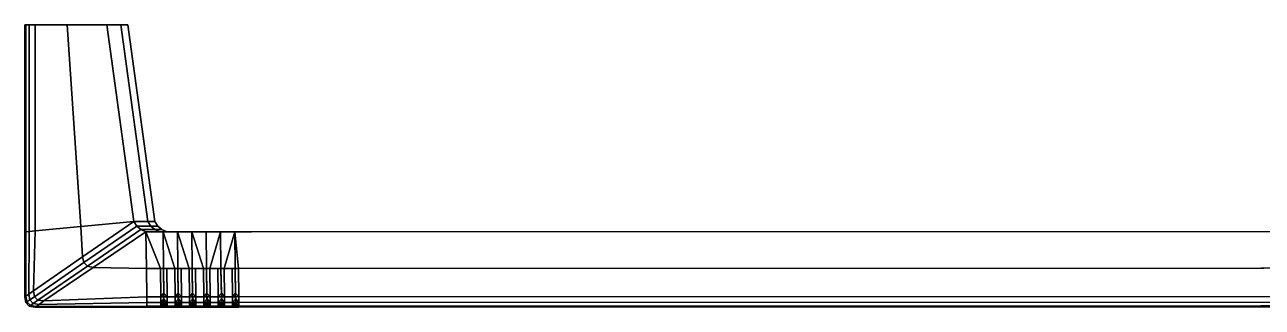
# Model space of a CAD drawing. Extents: x -119 to 119, y -27 to 0.
# Drawn here: x -119 to -0.2, y -27.2 to 0 of the extents above; entities that cross this region are included whole.
import ezdxf

# ---------------------------------------------------------------- set-up
doc = ezdxf.new("R2010")
doc.units = 0
doc.layers.add('METAL', color=148, linetype='CONTINUOUS')

msp = doc.modelspace()

# ---------------------------------------------------------------- meshes
at = {"layer": 'METAL'}
mesh = msp.add_polyface(dxfattribs=at)
corners = [(-119, -0.05, -2.92), (-114.25, -0.05, -2.87), (-114.94, -0.05, -4.43), (-119, -0.05, -3.51), (-118.89, -0.05, -4.07), (-118.56, -0.05, -4.39), (-118, -0.05, -4.49), (-107.17, -18.95, -2.82), (-108.52, -18.95, -4.36), (-111.12, -0.05, -4.36), (-109.77, -0.05, -2.82), (-119, -19.94, 2.91), (-119, -19.94, 3.54), (-119, -0.05, 3.54), (-119, -0.05, 2.91), (-119, -0.05, -0.81), (-113.9, -0.05, -0.8), (-119, -0.05, -0.01), (-113.9, -0.05, -0.01), (-119, -0.05, 0.8), (-119, -0.05, 2.91), (-114.25, -0.05, 2.87), (-113.9, -0.05, 0.78), (-119, -0.05, 3.54), (-118.89, -0.05, 4.09), (-118.56, -0.05, 4.42), (-118, -0.05, 4.52), (-114.94, -0.05, 4.46), (-106.5, -18.95, -0.78), (-109.1, -0.05, -0.78), (-109.1, -0.05, -0.01), (-106.5, -18.95, -0.01), (-107.17, -18.95, 2.82), (-106.5, -18.95, 0.77), (-109.1, -0.05, 0.77), (-109.77, -0.05, 2.82), (-108.52, -18.95, 4.38), (-111.12, -0.05, 4.38), (-119, -19.94, 0.8), (-119, -0.05, 0.8), (-119, -0.05, -0.01), (-119, -19.94, -0.01), (-119, -19.94, -2.92), (-119, -19.94, -0.81), (-119, -0.05, -0.81), (-119, -0.05, -2.92), (-119, -19.94, -3.51), (-119, -0.05, -3.51), (-118, -0.05, -4.49), (-114.94, -0.05, -4.43), (-113.6, -19.43, -4.43), (-118, -19.85, -4.5), (-111.12, -0.05, 4.38), (-114.94, -0.05, 4.46), (-113.6, -19.43, 4.46), (-108.52, -18.95, 4.38), (-109.77, -0.05, -2.82), (-111.12, -0.05, -4.36), (-109.1, -0.05, -0.78), (-109.1, -0.05, -0.01), (-109.77, -0.05, 2.82), (-109.1, -0.05, 0.77), (-111.12, -0.05, 4.38), (-111.12, -0.05, -4.36), (-108.52, -18.95, -4.36), (-118, -0.05, 4.52), (-118, -19.85, 4.52), (-118.56, -0.05, -4.39), (-118, -0.05, -4.49), (-118, -19.85, -4.5), (-118.56, -19.9, -4.39), (-118.56, -19.9, 4.42), (-118, -19.85, 4.52), (-118, -0.05, 4.52), (-118.56, -0.05, 4.42), (-118.89, -0.05, -4.07), (-118.56, -0.05, -4.39), (-118.56, -19.9, -4.39), (-118.89, -19.93, -4.07), (-119, -0.05, -3.51), (-118.89, -0.05, -4.07), (-118.89, -19.93, -4.07), (-119, -19.94, -3.51), (-118.89, -19.93, 4.09), (-118.56, -19.9, 4.42), (-118.56, -0.05, 4.42), (-118.89, -0.05, 4.09), (-119, -19.94, 3.54), (-118.89, -19.93, 4.09), (-118.89, -0.05, 4.09), (-119, -0.05, 3.54), (-105.83, -19.72, 0.77), (-105.35, -19.94, 0.77), (-105.35, -19.94, -0.01), (-105.83, -19.72, -0.01), (-108.23, -19.39, 4.38), (-107.85, -19.72, 4.38), (-106.5, -19.72, 2.82), (-106.88, -19.39, 2.82), (-108.52, -18.95, 4.38), (-108.23, -19.39, 4.38), (-106.88, -19.39, 2.82), (-107.17, -18.95, 2.82), (-106.88, -19.39, 2.82), (-106.5, -19.72, 2.82), (-105.83, -19.72, 0.77), (-106.21, -19.39, 0.77), (-107.17, -18.95, 2.82), (-106.88, -19.39, 2.82), (-106.21, -19.39, 0.77), (-106.5, -18.95, 0.77), (-106.21, -19.39, -0.01), (-105.83, -19.72, -0.01), (-105.83, -19.72, -0.78), (-106.21, -19.39, -0.78), (-106.5, -18.95, -0.01), (-106.21, -19.39, -0.01), (-106.21, -19.39, -0.78), (-106.5, -18.95, -0.78), (-106.21, -19.39, -0.78), (-105.83, -19.72, -0.78), (-106.5, -19.72, -2.82), (-106.88, -19.39, -2.82), (-106.5, -18.95, -0.78), (-106.21, -19.39, -0.78), (-106.88, -19.39, -2.82), (-107.17, -18.95, -2.82), (-106.88, -19.39, -2.82), (-106.5, -19.72, -2.82), (-107.85, -19.72, -4.36), (-108.23, -19.39, -4.36), (-107.17, -18.95, -2.82), (-106.88, -19.39, -2.82), (-108.23, -19.39, -4.36), (-108.52, -18.95, -4.36), (-106.21, -19.39, 0.77), (-105.83, -19.72, 0.77), (-106.5, -18.95, 0.77), (-106.21, -19.39, 0.77), (-106.21, -19.39, -0.01), (-106.5, -18.95, -0.01)]
mesh.append_faces([[corners[k] for k in face] for face in [(0, 1, 2, 3), (4, 3, 2, 5), (6, 5, 2, 2), (7, 8, 9, 10), (11, 12, 13, 14), (15, 16, 1, 0), (17, 18, 16, 15), (19, 20, 21, 22), (20, 23, 24, 25), (20, 25, 26, 27), (20, 27, 21, 21), (28, 7, 10, 29), (30, 31, 28, 29), (32, 33, 34, 35), (36, 32, 35, 37), (38, 11, 14, 39), (40, 41, 38, 39), (42, 43, 44, 45), (46, 42, 45, 47), (48, 49, 50, 51), (52, 53, 54, 55), (19, 22, 18, 17), (34, 33, 31, 30), (44, 43, 41, 40), (1, 56, 57, 2), (16, 58, 56, 1), (59, 58, 16, 18), (60, 61, 22, 21), (62, 60, 21, 27), (63, 64, 50, 49), (65, 66, 54, 53), (61, 59, 18, 22), (67, 68, 69, 70), (71, 72, 73, 74), (75, 76, 77, 78), (79, 80, 81, 82), (83, 84, 85, 86), (87, 88, 89, 90), (91, 92, 93, 94), (95, 96, 97, 98), (99, 100, 101, 102), (103, 104, 105, 106), (107, 108, 109, 110), (111, 112, 113, 114), (115, 116, 117, 118), (119, 120, 121, 122), (123, 124, 125, 126), (127, 128, 129, 130), (131, 132, 133, 134), (135, 136, 112, 111), (137, 138, 139, 140)]])
mesh = msp.add_polyface(dxfattribs=at)
corners = [(-119, -26.17, 2.91), (-119, -26.17, 3.54), (-119, -19.94, 3.54), (-119, -19.94, 2.91), (-119, -26.17, 0.8), (-119, -19.94, 0.8), (-119, -19.94, -0.01), (-119, -26.17, -0.01), (-119, -26.17, -2.92), (-119, -26.17, -0.81), (-119, -19.94, -0.81), (-119, -19.94, -2.92), (-119, -26.17, -3.51), (-119, -19.94, -3.51), (-118, -19.85, -4.5), (-113.6, -19.43, -4.43), (-113.46, -22.32, -4.43), (-118.15, -25.61, -4.5), (-112.42, -23.34, 4.45), (-107.32, -23.45, 4.38), (-107.37, -19.94, 4.38), (-108.52, -18.95, 4.38), (-113.6, -19.43, 4.46), (-113.46, -22.32, 4.46), (-105.72, -19.94, 4.38), (-105.67, -23.45, 4.38), (-104.34, -19.94, 4.38), (-104.29, -23.45, 4.38), (-104.43, -19.94, -2.82), (-106.03, -19.94, -2.82), (-105.35, -19.94, -0.78), (-103.78, -19.94, -0.78), (-105.35, -19.94, -0.01), (-103.78, -19.94, -0.01), (-106.03, -19.94, 2.82), (-107.37, -19.94, 4.38), (-105.72, -19.94, 4.38), (-104.43, -19.94, 2.82), (-105.72, -19.94, -4.36), (-107.37, -19.94, -4.36), (-105.35, -19.94, 0.77), (-103.78, -19.94, 0.77), (-107.37, -19.94, -4.36), (-107.32, -23.45, -4.36), (-112.42, -23.34, -4.42), (-108.52, -18.95, -4.36), (-118, -19.85, 4.52), (-118.15, -25.61, 4.53), (-105.72, -19.94, -4.36), (-105.68, -23.46, -4.36), (-105.97, -23.45, -4.36), (-104.34, -19.94, -4.36), (-104.3, -23.46, -4.36), (-104.59, -23.45, -4.36), (-105.37, -23.45, -4.36), (-105.67, -23.45, -3.86), (-105.37, -23.45, -4.36), (-105.33, -26.17, -4.36), (-105.64, -25.82, -3.96), (-104.59, -23.45, -4.36), (-104.29, -23.45, -3.86), (-104.26, -25.82, -3.96), (-104.56, -26.17, -4.36), (-105.68, -23.46, -4.36), (-105.67, -23.45, -3.86), (-105.97, -23.45, -4.36), (-104.3, -23.46, -4.36), (-104.29, -23.45, -3.86), (-104.59, -23.45, -4.36), (-105.37, -23.45, -4.36), (-105.67, -23.45, -3.86), (-105.68, -23.46, -4.36), (-118.56, -19.9, -4.39), (-118, -19.85, -4.5), (-118.15, -25.61, -4.5), (-118.62, -25.92, -4.4), (-118.62, -25.92, 4.42), (-118.15, -25.61, 4.53), (-118, -19.85, 4.52), (-118.56, -19.9, 4.42), (-118.89, -19.93, -4.07), (-118.56, -19.9, -4.39), (-118.62, -25.92, -4.4), (-118.91, -26.11, -4.07), (-119, -19.94, -3.51), (-118.89, -19.93, -4.07), (-118.91, -26.11, -4.07), (-119, -26.17, -3.51), (-118.91, -26.11, 4.09), (-118.62, -25.92, 4.42), (-118.56, -19.9, 4.42), (-118.89, -19.93, 4.09), (-119, -26.17, 3.54), (-118.91, -26.11, 4.09), (-118.89, -19.93, 4.09), (-119, -19.94, 3.54), (-107.85, -19.72, 4.38), (-107.37, -19.94, 4.38), (-106.03, -19.94, 2.82), (-106.5, -19.72, 2.82), (-106.5, -19.72, 2.82), (-106.03, -19.94, 2.82), (-105.35, -19.94, 0.77), (-105.83, -19.72, 0.77), (-105.83, -19.72, -0.01), (-105.35, -19.94, -0.01), (-105.35, -19.94, -0.78), (-105.83, -19.72, -0.78), (-105.83, -19.72, -0.78), (-105.35, -19.94, -0.78), (-106.03, -19.94, -2.82), (-106.5, -19.72, -2.82), (-106.5, -19.72, -2.82), (-106.03, -19.94, -2.82), (-107.37, -19.94, -4.36), (-107.85, -19.72, -4.36), (-112.98, -23.22, 4.45), (-107.37, -19.94, 4.38), (-107.85, -19.72, 4.38), (-107.85, -19.72, -4.36), (-107.37, -19.94, -4.36), (-112.98, -23.22, -4.43), (-113.33, -22.88, -4.43), (-117.73, -26.48, -4.49), (-118.05, -26.16, -4.5), (-113.33, -22.88, 4.46), (-108.23, -19.39, 4.38), (-108.52, -18.95, 4.38), (-108.23, -19.39, -4.36), (-118.05, -26.16, 4.52), (-117.73, -26.48, 4.52)]
mesh.append_faces([[corners[k] for k in face] for face in [(0, 1, 2, 3), (4, 0, 3, 5), (6, 7, 4, 5), (8, 9, 10, 11), (12, 8, 11, 13), (14, 15, 16, 17), (18, 19, 20, 20), (21, 22, 23, 23), (24, 20, 19, 25), (26, 24, 25, 27), (28, 29, 30, 31), (30, 32, 33, 31), (34, 35, 36, 37), (38, 39, 29, 28), (40, 34, 37, 41), (10, 9, 7, 6), (40, 41, 33, 32), (42, 43, 44, 44), (15, 45, 16, 16), (46, 47, 23, 22), (42, 48, 49, 50), (43, 42, 50, 50), (48, 51, 52, 53), (48, 53, 54, 49), (55, 56, 57, 58), (59, 60, 61, 62), (63, 64, 65, 65), (66, 67, 68, 68), (69, 70, 71, 71), (72, 73, 74, 75), (76, 77, 78, 79), (80, 81, 82, 83), (84, 85, 86, 87), (88, 89, 90, 91), (92, 93, 94, 95), (96, 97, 98, 99), (100, 101, 102, 103), (104, 105, 106, 107), (108, 109, 110, 111), (112, 113, 114, 115), (116, 18, 117, 118), (119, 120, 44, 121), (122, 121, 123, 124), (16, 122, 124, 17), (125, 116, 118, 126), (23, 125, 126, 127), (128, 119, 121, 122), (45, 128, 122, 16), (129, 130, 116, 125), (47, 129, 125, 23)]])
mesh = msp.add_polyface(dxfattribs=at)
corners = [(-102.88, -26.17, 4.38), (-101.5, -26.17, 4.38), (-101.54, -23.45, 4.38), (-102.91, -23.45, 4.38), (-101.58, -19.94, 4.38), (-100.42, -19.94, 2.82), (-101.75, -19.94, 2.82), (-102.96, -19.94, 4.38), (-102.58, -26.17, -4.36), (-102.61, -23.45, -4.36), (-101.84, -23.45, -4.36), (-101.8, -26.17, -4.36), (-101.58, -19.94, -4.36), (-102.96, -19.94, -4.36), (-101.75, -19.94, -2.82), (-100.42, -19.94, -2.82), (-102.96, -19.94, 4.38), (-104.34, -19.94, 4.38), (-104.29, -23.45, 4.38), (-103.09, -19.94, -2.82), (-104.43, -19.94, -2.82), (-103.78, -19.94, -0.78), (-102.47, -19.94, -0.78), (-101.15, -19.94, -0.78), (-103.78, -19.94, -0.01), (-102.47, -19.94, -0.01), (-101.15, -19.94, -0.01), (-104.43, -19.94, 2.82), (-105.72, -19.94, 4.38), (-104.34, -19.94, 4.38), (-103.09, -19.94, 2.82), (-103.96, -26.17, -4.36), (-103.99, -23.45, -4.36), (-103.21, -23.45, -4.36), (-103.18, -26.17, -4.36), (-101.58, -19.94, -4.36), (-100.2, -19.94, -4.36), (-101.24, -23.45, -4.36), (-101.54, -23.46, -4.36), (-104.34, -19.94, -4.36), (-105.72, -19.94, -4.36), (-103.78, -19.94, 0.77), (-102.47, -19.94, 0.77), (-101.15, -19.94, 0.77), (-101.58, -19.94, 4.38), (-102.96, -19.94, -4.36), (-102.92, -23.46, -4.36), (-104.26, -26.17, 4.38), (-104.34, -19.94, -4.36), (-104.3, -23.46, -4.36), (-102.91, -23.45, -3.86), (-102.61, -23.45, -4.36), (-102.58, -26.17, -4.36), (-102.88, -25.82, -3.96), (-101.84, -23.45, -4.36), (-101.54, -23.45, -3.86), (-101.5, -25.82, -3.96), (-101.8, -26.17, -4.36), (-104.29, -23.45, -3.86), (-103.99, -23.45, -4.36), (-103.96, -26.17, -4.36), (-104.26, -25.82, -3.96), (-103.21, -23.45, -4.36), (-102.91, -23.45, -3.86), (-102.88, -25.82, -3.96), (-103.18, -26.17, -4.36), (-101.24, -23.45, -4.36), (-101.54, -23.45, -3.86), (-101.54, -23.46, -4.36), (-101.54, -23.46, -4.36), (-101.54, -23.45, -3.86), (-101.84, -23.45, -4.36), (-102.61, -23.45, -4.36), (-102.91, -23.45, -3.86), (-102.92, -23.46, -4.36), (-102.92, -23.46, -4.36), (-102.91, -23.45, -3.86), (-103.21, -23.45, -4.36), (-103.99, -23.45, -4.36), (-104.29, -23.45, -3.86), (-104.3, -23.46, -4.36), (-101.54, -23.45, -3.86), (-101.24, -23.45, -4.36), (-101.2, -26.17, -4.36), (-101.5, -25.82, -3.96), (-102.87, -26.73, 4.27), (-102.88, -26.17, 4.38), (-104.26, -26.17, 4.38), (-104.25, -26.73, 4.27), (-101.49, -26.73, 4.27), (-101.5, -26.17, 4.38), (-102.88, -26.17, 4.38), (-102.87, -26.73, 4.27), (-102.57, -26.73, -4.25), (-102.58, -26.17, -4.36), (-101.8, -26.17, -4.36), (-101.79, -26.73, -4.25), (-103.95, -26.73, -4.25), (-103.96, -26.17, -4.36), (-103.18, -26.17, -4.36), (-103.17, -26.73, -4.25), (-101.49, -26.36, -3.87), (-101.5, -25.82, -3.96), (-101.2, -26.17, -4.36), (-101.19, -26.73, -4.25), (-101.79, -26.73, -4.25), (-101.8, -26.17, -4.36), (-101.5, -25.82, -3.96), (-101.49, -26.36, -3.87), (-102.87, -26.36, -3.87), (-102.88, -25.82, -3.96), (-102.58, -26.17, -4.36), (-102.57, -26.73, -4.25), (-103.17, -26.73, -4.25), (-103.18, -26.17, -4.36), (-102.88, -25.82, -3.96), (-102.87, -26.36, -3.87), (-104.25, -26.36, -3.87), (-104.26, -25.82, -3.96), (-103.96, -26.17, -4.36), (-103.95, -26.73, -4.25), (-102.57, -27.06, -3.91), (-102.57, -26.73, -4.25), (-101.79, -26.73, -4.25), (-101.79, -27.06, -3.91), (-101.49, -26.65, -3.56), (-101.49, -26.36, -3.87), (-101.19, -26.73, -4.25), (-101.19, -27.06, -3.91), (-101.79, -27.06, -3.91), (-101.79, -26.73, -4.25), (-101.49, -26.36, -3.87), (-101.49, -26.65, -3.56), (-102.87, -26.65, -3.56), (-102.87, -26.36, -3.87), (-102.57, -26.73, -4.25), (-102.57, -27.06, -3.91), (-103.17, -27.06, -3.91), (-103.17, -26.73, -4.25), (-102.87, -26.36, -3.87), (-102.87, -26.65, -3.56), (-104.24, -26.65, -3.56), (-104.25, -26.36, -3.87), (-103.95, -26.73, -4.25), (-103.94, -27.06, -3.91)]
mesh.append_faces([[corners[k] for k in face] for face in [(0, 1, 2, 3), (4, 5, 6, 7), (8, 9, 10, 11), (12, 13, 14, 15), (16, 17, 18, 3), (19, 20, 21, 22), (14, 19, 22, 23), (21, 24, 25, 22), (22, 25, 26, 23), (27, 28, 29, 30), (30, 29, 7, 6), (31, 32, 33, 34), (35, 36, 37, 38), (39, 40, 20, 19), (13, 39, 19, 14), (41, 27, 30, 42), (42, 30, 6, 43), (41, 42, 25, 24), (42, 43, 26, 25), (44, 16, 3, 2), (45, 35, 38, 10), (45, 10, 9, 46), (47, 0, 3, 18), (48, 45, 46, 33), (48, 33, 32, 49), (50, 51, 52, 53), (54, 55, 56, 57), (58, 59, 60, 61), (62, 63, 64, 65), (66, 67, 68, 68), (69, 70, 71, 71), (72, 73, 74, 74), (75, 76, 77, 77), (78, 79, 80, 80), (81, 82, 83, 84), (85, 86, 87, 88), (89, 90, 91, 92), (93, 94, 95, 96), (97, 98, 99, 100), (101, 102, 103, 104), (105, 106, 107, 108), (109, 110, 111, 112), (113, 114, 115, 116), (117, 118, 119, 120), (121, 122, 123, 124), (125, 126, 127, 128), (129, 130, 131, 132), (133, 134, 135, 136), (137, 138, 139, 140), (141, 142, 143, 144)]])
mesh = msp.add_polyface(dxfattribs=at)
corners = [(-101.15, -19.94, -0.78), (-99.84, -19.94, -0.78), (-100.42, -19.94, -2.82), (-101.75, -19.94, -2.82), (-99.84, -19.94, 0.77), (-99.84, -19.94, -0.01), (-101.15, -19.94, -0.01), (-101.15, -19.94, 0.77), (-101.75, -19.94, 2.82), (-100.42, -19.94, 2.82), (-100.12, -26.17, 4.38), (-98.75, -26.17, 4.38), (-98.78, -23.45, 4.38), (-100.16, -23.45, 4.38), (-101.5, -26.17, 4.38), (-101.54, -23.45, 4.38), (-100.11, -27.17, 2.82), (-100.11, -27.17, 3.38), (-101.49, -27.17, 3.38), (-101.49, -27.17, 2.82), (-100.11, -27.17, 0.77), (-101.49, -27.17, 0.77), (-98.53, -19.94, -0.78), (-99.08, -19.94, -2.82), (-100.2, -19.94, 4.38), (-99.08, -19.94, 2.82), (-101.58, -19.94, 4.38), (-100.2, -19.94, -4.36), (-98.82, -19.94, -4.36), (-99.86, -23.45, -4.36), (-100.16, -23.46, -4.36), (-100.46, -23.45, -4.36), (-101.24, -23.45, -4.36), (-100.2, -19.94, -4.36), (-101.58, -19.94, -4.36), (-100.41, -27.17, -0.78), (-100.41, -27.17, -0.01), (-101.19, -27.17, -0.01), (-101.19, -27.17, -0.78), (-100.41, -27.17, -2.82), (-101.19, -27.17, -2.82), (-100.41, -27.17, -3.36), (-101.19, -27.17, -3.36), (-98.53, -19.94, 0.77), (-100.11, -27.17, -0.01), (-99.81, -27.17, -0.01), (-101.49, -27.17, -0.01), (-98.82, -19.94, 4.38), (-100.2, -19.94, 4.38), (-101.58, -19.94, 4.38), (-99.82, -26.17, -4.36), (-99.08, -23.45, -4.36), (-99.05, -26.17, -4.36), (-101.2, -26.17, -4.36), (-100.42, -26.17, -4.36), (-99.86, -23.45, -4.36), (-100.16, -23.45, -3.86), (-100.16, -23.46, -4.36), (-100.16, -23.46, -4.36), (-100.16, -23.45, -3.86), (-100.46, -23.45, -4.36), (-99.81, -27.17, -0.01), (-100.11, -26.67, -0.01), (-100.11, -26.67, -0.78), (-99.81, -27.17, -0.78), (-100.11, -26.67, -0.01), (-100.41, -27.17, -0.01), (-100.41, -27.17, -0.78), (-100.11, -26.67, -0.78), (-100.11, -26.67, -2.82), (-99.81, -27.17, -2.82), (-100.41, -27.17, -2.82), (-100.11, -26.67, -2.82), (-99.81, -27.17, -2.82), (-100.11, -26.67, -2.82), (-100.11, -26.7, -3.01), (-99.81, -27.17, -3.36), (-100.11, -26.67, -2.82), (-100.41, -27.17, -2.82), (-100.41, -27.17, -3.36), (-100.11, -26.7, -3.01), (-100.11, -27.17, -0.01), (-100.11, -26.67, -0.01), (-99.81, -27.17, -0.01), (-100.41, -27.17, -0.01), (-100.11, -26.67, -0.01), (-100.11, -27.17, -0.01), (-100.16, -23.45, -3.86), (-99.86, -23.45, -4.36), (-99.82, -26.17, -4.36), (-100.12, -25.82, -3.96), (-100.12, -25.82, -3.96), (-100.42, -26.17, -4.36), (-100.46, -23.45, -4.36), (-100.16, -23.45, -3.86), (-100.12, -26.73, 4.27), (-100.12, -26.17, 4.38), (-101.5, -26.17, 4.38), (-101.49, -26.73, 4.27), (-98.74, -26.73, 4.27), (-98.75, -26.17, 4.38), (-100.12, -26.17, 4.38), (-100.12, -26.73, 4.27), (-99.82, -26.73, -4.25), (-99.82, -26.17, -4.36), (-99.05, -26.17, -4.36), (-99.04, -26.73, -4.25), (-101.19, -26.73, -4.25), (-101.2, -26.17, -4.36), (-100.42, -26.17, -4.36), (-100.42, -26.73, -4.25), (-100.12, -26.36, -3.87), (-100.12, -25.82, -3.96), (-99.82, -26.17, -4.36), (-99.82, -26.73, -4.25), (-100.42, -26.73, -4.25), (-100.42, -26.17, -4.36), (-100.12, -25.82, -3.96), (-100.12, -26.36, -3.87), (-100.11, -27.06, 3.94), (-100.12, -26.73, 4.27), (-101.49, -26.73, 4.27), (-101.49, -27.06, 3.94), (-100.11, -27.17, 3.38), (-100.11, -27.06, 3.94), (-101.49, -27.06, 3.94), (-101.49, -27.17, 3.38), (-101.19, -27.06, -3.91), (-101.19, -26.73, -4.25), (-100.42, -26.73, -4.25), (-100.41, -27.06, -3.91), (-101.19, -27.17, -3.36), (-101.19, -27.06, -3.91), (-100.41, -27.06, -3.91), (-100.41, -27.17, -3.36), (-100.11, -26.65, -3.56), (-100.12, -26.36, -3.87), (-99.82, -26.73, -4.25), (-99.81, -27.06, -3.91), (-100.11, -26.7, -3.01), (-100.11, -26.65, -3.56), (-99.81, -27.06, -3.91), (-99.81, -27.17, -3.36), (-100.41, -27.06, -3.91), (-100.42, -26.73, -4.25), (-100.12, -26.36, -3.87), (-100.11, -26.65, -3.56), (-100.41, -27.17, -3.36), (-100.41, -27.06, -3.91), (-100.11, -26.65, -3.56), (-100.11, -26.7, -3.01)]
mesh.append_faces([[corners[k] for k in face] for face in [(0, 1, 2, 3), (4, 5, 6, 7), (7, 8, 9, 4), (10, 11, 12, 13), (14, 10, 13, 15), (16, 17, 18, 19), (20, 16, 19, 21), (1, 22, 23, 2), (24, 25, 9, 26), (27, 28, 29, 30), (27, 30, 31, 32), (2, 23, 33, 34), (35, 36, 37, 38), (39, 35, 38, 40), (41, 39, 40, 42), (25, 43, 4, 9), (1, 0, 6, 5), (20, 44, 45, 45), (20, 21, 46, 37), (20, 37, 36, 44), (47, 48, 13, 12), (48, 49, 15, 13), (50, 29, 51, 52), (53, 32, 31, 54), (55, 56, 57, 57), (58, 59, 60, 60), (61, 62, 63, 64), (65, 66, 67, 68), (64, 63, 69, 70), (68, 67, 71, 72), (73, 74, 75, 76), (77, 78, 79, 80), (81, 82, 83, 83), (84, 85, 86, 86), (87, 88, 89, 90), (91, 92, 93, 94), (95, 96, 97, 98), (99, 100, 101, 102), (103, 104, 105, 106), (107, 108, 109, 110), (111, 112, 113, 114), (115, 116, 117, 118), (119, 120, 121, 122), (123, 124, 125, 126), (127, 128, 129, 130), (131, 132, 133, 134), (135, 136, 137, 138), (139, 140, 141, 142), (143, 144, 145, 146), (147, 148, 149, 150)]])
mesh = msp.add_polyface(dxfattribs=at)
corners = [(98.13, -26.13, 4.43), (98.16, -23.4, 4.43), (-98.78, -23.45, 4.38), (-98.75, -26.17, 4.38), (98.12, -27.13, 2.89), (98.12, -27.13, 3.43), (-98.73, -27.17, 3.38), (-98.73, -27.17, 2.82), (-98.73, -27.17, 2.82), (-98.73, -27.17, 3.38), (-100.11, -27.17, 3.38), (-100.11, -27.17, 2.82), (98.12, -27.13, 0.85), (98.12, -27.13, 2.89), (-98.73, -27.17, 0.77), (-98.73, -27.17, 0.77), (-100.11, -27.17, 0.77), (-97.21, -19.94, -0.78), (96.9, -19.9, -0.7), (97.43, -19.9, -2.75), (-97.75, -19.94, -2.82), (-98.53, -19.94, -0.78), (-97.21, -19.94, -0.78), (-97.75, -19.94, -2.82), (-99.08, -19.94, -2.82), (96.9, -19.9, 0.85), (96.9, -19.9, 0.08), (-97.21, -19.94, -0.01), (-97.21, -19.94, 0.77), (-97.21, -19.94, 0.77), (-97.21, -19.94, -0.01), (-98.53, -19.94, -0.01), (-98.53, -19.94, 0.77), (-99.84, -19.94, -0.01), (-99.84, -19.94, 0.77), (-98.82, -19.94, 4.38), (-97.75, -19.94, 2.82), (-99.08, -19.94, 2.82), (-100.2, -19.94, 4.38), (-98.82, -19.94, -4.36), (-98.48, -23.45, -4.36), (-98.78, -23.46, -4.36), (-99.08, -23.45, -4.36), (-99.86, -23.45, -4.36), (-98.82, -19.94, -4.36), (-100.2, -19.94, -4.36), (-98.43, -27.17, -0.78), (98.42, -27.13, -0.7), (-98.43, -27.17, -0.01), (-99.03, -27.17, -0.78), (-99.03, -27.17, -0.01), (-99.81, -27.17, -0.01), (-99.81, -27.17, -0.78), (-99.03, -27.17, -2.82), (-99.81, -27.17, -2.82), (-99.03, -27.17, -3.36), (-99.81, -27.17, -3.36), (-99.84, -19.94, -0.78), (-98.73, -27.17, 0), (-98.48, -23.45, -4.36), (-98.78, -23.45, -3.86), (-98.78, -23.46, -4.36), (-98.78, -23.46, -4.36), (-98.78, -23.45, -3.86), (-99.08, -23.45, -4.36), (-98.73, -26.67, -0.78), (-98.43, -27.17, -0.78), (-98.43, -27.17, -0.01), (-98.73, -26.67, -0.01), (-98.73, -26.67, -0.01), (-99.03, -27.17, -0.01), (-99.03, -27.17, -0.78), (-98.73, -26.67, -0.78), (-98.73, -26.67, -2.82), (-98.43, -27.17, -2.82), (-99.03, -27.17, -2.82), (-98.73, -26.67, -2.82), (-98.73, -26.7, -3.01), (-98.43, -27.17, -3.36), (-98.43, -27.17, -2.82), (-98.73, -26.67, -2.82), (-98.73, -26.67, -2.82), (-99.03, -27.17, -2.82), (-99.03, -27.17, -3.36), (-98.73, -26.7, -3.01), (-98.73, -27.17, 0), (-98.73, -26.67, -0.01), (-98.43, -27.17, -0.01), (-99.03, -27.17, -0.01), (-98.73, -26.67, -0.01), (-98.73, -27.17, 0), (-98.78, -23.45, -3.86), (-98.48, -23.45, -4.36), (-98.45, -26.17, -4.36), (-98.75, -25.82, -3.96), (-98.75, -25.82, -3.96), (-99.05, -26.17, -4.36), (-99.08, -23.45, -4.36), (-98.78, -23.45, -3.86), (-97.21, -19.94, -0.78), (96.9, -19.9, -0.7), (-98.73, -27.17, 0.77), (-98.73, -27.17, 0), (-98.43, -27.17, -0.01), (98.12, -27.13, 0.08), (-98.82, -19.94, 4.38), (-98.78, -23.45, 4.38), (98.16, -23.4, 4.43), (98.51, -19.9, 4.43), (98.12, -26.68, 4.32), (98.13, -26.13, 4.43), (-98.75, -26.17, 4.38), (-98.74, -26.73, 4.27), (-98.74, -26.36, -3.87), (-98.75, -25.82, -3.96), (-98.45, -26.17, -4.36), (-98.44, -26.73, -4.25), (-99.04, -26.73, -4.25), (-99.05, -26.17, -4.36), (-98.75, -25.82, -3.96), (-98.74, -26.36, -3.87), (-98.74, -27.06, 3.94), (-98.74, -26.73, 4.27), (-100.12, -26.73, 4.27), (-100.11, -27.06, 3.94), (-98.73, -27.17, 3.38), (-98.74, -27.06, 3.94), (-100.11, -27.06, 3.94), (-100.11, -27.17, 3.38), (98.12, -27.02, 3.99), (98.12, -26.68, 4.32), (-98.74, -26.73, 4.27), (-98.74, -27.06, 3.94), (98.12, -27.13, 3.43), (98.12, -27.02, 3.99), (-98.74, -27.06, 3.94), (-98.73, -27.17, 3.38), (-99.81, -27.06, -3.91), (-99.82, -26.73, -4.25), (-99.04, -26.73, -4.25), (-99.04, -27.06, -3.91), (-99.81, -27.17, -3.36), (-99.81, -27.06, -3.91), (-99.04, -27.06, -3.91), (-99.03, -27.17, -3.36), (-98.74, -26.65, -3.56), (-98.74, -26.36, -3.87), (-98.44, -26.73, -4.25), (-98.44, -27.06, -3.91), (-98.73, -26.7, -3.01), (-98.74, -26.65, -3.56), (-98.44, -27.06, -3.91), (-98.43, -27.17, -3.36), (-99.04, -27.06, -3.91), (-99.04, -26.73, -4.25), (-98.74, -26.36, -3.87), (-98.74, -26.65, -3.56), (-99.03, -27.17, -3.36), (-99.04, -27.06, -3.91), (-98.74, -26.65, -3.56), (-98.73, -26.7, -3.01)]
mesh.append_faces([[corners[k] for k in face] for face in [(0, 1, 2, 3), (4, 5, 6, 7), (8, 9, 10, 11), (12, 13, 7, 14), (15, 8, 11, 16), (17, 18, 19, 20), (21, 22, 23, 24), (25, 26, 27, 28), (29, 30, 31, 32), (32, 31, 33, 34), (35, 36, 37, 38), (39, 40, 41, 41), (39, 41, 42, 43), (24, 23, 44, 45), (46, 47, 48, 48), (49, 50, 51, 52), (53, 49, 52, 54), (55, 53, 54, 56), (36, 29, 32, 37), (22, 21, 31, 30), (21, 57, 33, 31), (58, 15, 16, 51), (58, 51, 50, 50), (59, 60, 61, 61), (62, 63, 64, 64), (65, 66, 67, 68), (69, 70, 71, 72), (73, 74, 66, 65), (72, 71, 75, 76), (77, 78, 79, 80), (81, 82, 83, 84), (85, 86, 87, 87), (88, 89, 90, 90), (91, 92, 93, 94), (95, 96, 97, 98), (99, 27, 26, 100), (101, 102, 103, 104), (105, 106, 107, 108), (109, 110, 111, 112), (113, 114, 115, 116), (117, 118, 119, 120), (121, 122, 123, 124), (125, 126, 127, 128), (129, 130, 131, 132), (133, 134, 135, 136), (137, 138, 139, 140), (141, 142, 143, 144), (145, 146, 147, 148), (149, 150, 151, 152), (153, 154, 155, 156), (157, 158, 159, 160)]])
mesh = msp.add_polyface(dxfattribs=at)
corners = [(98.51, -19.9, 4.43), (97.43, -19.9, 2.89), (-97.75, -19.94, 2.82), (-98.82, -19.94, 4.38), (-98.82, -19.94, -4.36), (98.51, -19.9, -4.31), (98.46, -23.4, -4.31), (-98.48, -23.45, -4.36), (-97.75, -19.94, -2.82), (97.43, -19.9, -2.75), (98.51, -19.9, -4.31), (-98.82, -19.94, -4.36), (98.42, -27.13, -0.7), (98.42, -27.13, 0.07), (98.12, -27.13, 0.08), (-98.43, -27.17, -0.01), (98.42, -27.13, -2.75), (98.42, -27.13, -0.7), (-98.43, -27.17, -0.78), (-98.43, -27.17, -2.82), (98.42, -27.13, -3.31), (-98.43, -27.17, -2.82), (-98.43, -27.17, -3.36), (97.43, -19.9, 2.89), (96.9, -19.9, 0.85), (-97.21, -19.94, 0.77), (-97.75, -19.94, 2.82), (-98.73, -27.17, 0.77), (98.12, -27.13, 0.08), (98.12, -27.13, 0.85), (98.16, -23.4, 4.43), (98.47, -23.42, 4.43), (98.51, -19.9, 4.43), (-98.45, -26.17, -4.36), (-98.48, -23.45, -4.36), (98.46, -23.4, -4.31), (98.43, -26.13, -4.31), (98.42, -27.13, -2.75), (98.42, -27.13, -3.31), (99.8, -27.13, -3.31), (99.8, -27.13, -2.75), (98.42, -27.13, -0.7), (99.8, -27.13, -0.7), (98.21, -19.9, 0.85), (96.9, -19.9, 0.85), (97.43, -19.9, 2.89), (98.77, -19.9, 2.89), (96.9, -19.9, -0.7), (96.9, -19.9, 0.08), (98.21, -19.9, 0.08), (98.21, -19.9, -0.7), (99.52, -19.9, 0.08), (99.52, -19.9, -0.7), (98.51, -19.9, -4.31), (97.43, -19.9, -2.75), (98.77, -19.9, -2.75), (99.89, -19.9, -4.31), (98.76, -23.4, 4.43), (99.54, -23.4, 4.43), (98.51, -19.9, 4.43), (99.89, -19.9, 4.43), (98.72, -27.13, 0.85), (98.72, -27.13, 0.08), (99.5, -27.13, 0.08), (99.5, -27.13, 0.85), (98.72, -27.13, 2.89), (99.5, -27.13, 2.89), (98.72, -27.13, 3.43), (99.5, -27.13, 3.43), (99.52, -19.9, 0.85), (98.42, -27.13, 0.07), (98.16, -23.4, 4.43), (98.46, -23.4, 3.93), (98.47, -23.42, 4.43), (98.47, -23.42, 4.43), (98.46, -23.4, 3.93), (98.76, -23.4, 4.43), (98.42, -26.63, 0.85), (98.12, -27.13, 0.85), (98.12, -27.13, 0.08), (98.42, -26.63, 0.08), (98.42, -26.63, 0.08), (98.72, -27.13, 0.08), (98.72, -27.13, 0.85), (98.42, -26.63, 0.85), (98.42, -26.63, 2.89), (98.12, -27.13, 2.89), (98.72, -27.13, 2.89), (98.42, -26.63, 2.89), (98.42, -26.65, 3.08), (98.12, -27.13, 3.43), (98.12, -27.13, 2.89), (98.42, -26.63, 2.89), (98.42, -26.63, 2.89), (98.72, -27.13, 2.89), (98.72, -27.13, 3.43), (98.42, -26.65, 3.08), (98.42, -27.13, 0.07), (98.42, -26.63, 0.08), (98.12, -27.13, 0.08), (98.72, -27.13, 0.08), (98.42, -26.63, 0.08), (98.42, -27.13, 0.07), (98.46, -23.4, 3.93), (98.16, -23.4, 4.43), (98.13, -26.13, 4.43), (98.43, -25.77, 4.03), (98.43, -25.77, 4.03), (98.73, -26.13, 4.43), (98.76, -23.4, 4.43), (98.46, -23.4, 3.93), (-98.44, -26.73, -4.25), (-98.45, -26.17, -4.36), (98.43, -26.13, -4.31), (98.42, -26.68, -4.2), (98.43, -26.32, 3.95), (98.43, -25.77, 4.03), (98.13, -26.13, 4.43), (98.12, -26.68, 4.32), (98.72, -26.68, 4.32), (98.73, -26.13, 4.43), (98.43, -25.77, 4.03), (98.43, -26.32, 3.95), (-98.44, -27.06, -3.91), (-98.44, -26.73, -4.25), (98.42, -26.68, -4.2), (98.42, -27.02, -3.87), (-98.43, -27.17, -3.36), (-98.44, -27.06, -3.91), (98.42, -27.02, -3.87), (98.42, -27.13, -3.31), (98.42, -27.02, -3.87), (98.42, -26.68, -4.2), (99.8, -26.68, -4.2), (99.8, -27.02, -3.87), (98.42, -27.13, -3.31), (98.42, -27.02, -3.87), (99.8, -27.02, -3.87), (99.8, -27.13, -3.31), (99.5, -27.13, 3.43), (99.5, -27.02, 3.99), (98.72, -27.02, 3.99), (98.72, -27.13, 3.43), (98.42, -26.61, 3.63), (98.43, -26.32, 3.95), (98.12, -26.68, 4.32), (98.12, -27.02, 3.99), (98.42, -26.65, 3.08), (98.42, -26.61, 3.63), (98.12, -27.02, 3.99), (98.12, -27.13, 3.43), (98.72, -27.02, 3.99), (98.72, -26.68, 4.32), (98.43, -26.32, 3.95), (98.42, -26.61, 3.63), (98.72, -27.13, 3.43), (98.72, -27.02, 3.99), (98.42, -26.61, 3.63), (98.42, -26.65, 3.08)]
mesh.append_faces([[corners[k] for k in face] for face in [(0, 1, 2, 3), (4, 5, 6, 7), (8, 9, 10, 11), (12, 13, 14, 15), (16, 17, 18, 19), (20, 16, 21, 22), (23, 24, 25, 26), (27, 28, 29, 29), (30, 31, 32, 32), (33, 34, 35, 36), (37, 38, 39, 40), (41, 37, 40, 42), (43, 44, 45, 46), (47, 48, 49, 50), (50, 49, 51, 52), (53, 54, 55, 56), (32, 31, 57, 58), (46, 45, 59, 60), (61, 62, 63, 64), (65, 61, 64, 66), (67, 65, 66, 68), (54, 47, 50, 55), (44, 43, 49, 48), (43, 69, 51, 49), (70, 41, 42, 63), (70, 63, 62, 62), (71, 72, 73, 73), (74, 75, 76, 76), (77, 78, 79, 80), (81, 82, 83, 84), (85, 86, 78, 77), (84, 83, 87, 88), (89, 90, 91, 92), (93, 94, 95, 96), (97, 98, 99, 99), (100, 101, 102, 102), (103, 104, 105, 106), (107, 108, 109, 110), (111, 112, 113, 114), (115, 116, 117, 118), (119, 120, 121, 122), (123, 124, 125, 126), (127, 128, 129, 130), (131, 132, 133, 134), (135, 136, 137, 138), (139, 140, 141, 142), (143, 144, 145, 146), (147, 148, 149, 150), (151, 152, 153, 154), (155, 156, 157, 158)]])
mesh = msp.add_polyface(dxfattribs=at)
corners = [(-118, -27.17, -2.91), (-118, -27.17, -3.5), (-107.27, -27.17, -3.36), (-107.27, -27.17, -2.82), (-118, -27.17, -0.81), (-107.27, -27.17, -0.78), (-107.27, -27.17, -0.01), (-118, -27.17, -0.01), (-118, -27.17, 2.91), (-118, -27.17, 0.8), (-107.27, -27.17, 0.77), (-107.27, -27.17, 2.82), (-118, -27.17, 3.52), (-107.27, -27.17, 3.38), (-117.63, -26.9, -4.38), (-117.18, -26.57, -4.49), (-107.29, -26.17, -4.36), (-107.28, -26.73, -4.25), (-107.28, -26.73, 4.27), (-107.29, -26.17, 4.38), (-117.18, -26.57, 4.51), (-117.63, -26.9, 4.41), (-117.91, -27.11, -4.05), (-117.63, -26.9, -4.38), (-107.28, -26.73, -4.25), (-107.27, -27.06, -3.91), (-118, -27.17, -3.5), (-117.91, -27.11, -4.05), (-107.27, -27.06, -3.91), (-107.27, -27.17, -3.36), (-107.27, -27.06, 3.94), (-107.28, -26.73, 4.27), (-117.63, -26.9, 4.41), (-117.91, -27.11, 4.08), (-107.27, -27.17, 3.38), (-107.27, -27.06, 3.94), (-117.91, -27.11, 4.08), (-118, -27.17, 3.52), (-118.56, -27.06, -3.51), (-118, -27.17, -3.5), (-118, -27.17, -2.91), (-118.56, -27.06, -2.91), (-118.89, -26.73, 3.54), (-119, -26.17, 3.54), (-119, -26.17, 2.91), (-118.89, -26.73, 2.91), (-118.56, -27.06, -2.91), (-118, -27.17, -2.91), (-118, -27.17, -0.81), (-118.56, -27.06, -0.81), (-118.56, -27.06, -0.01), (-118, -27.17, -0.01), (-118, -27.17, 0.8), (-118.56, -27.06, 0.8), (-118.56, -27.06, 0.8), (-118, -27.17, 0.8), (-118, -27.17, 2.91), (-118.56, -27.06, 2.91), (-112.98, -23.22, -4.43), (-112.42, -23.34, -4.42), (-117.18, -26.57, -4.49), (-117.73, -26.48, -4.49), (-118.56, -27.06, -0.81), (-118, -27.17, -0.81), (-118, -27.17, -0.01), (-118.56, -27.06, -0.01), (-117.73, -26.48, 4.52), (-117.18, -26.57, 4.51), (-112.42, -23.34, 4.45), (-112.98, -23.22, 4.45), (-118.8, -26.66, 4.09), (-118.91, -26.11, 4.09), (-119, -26.17, 3.54), (-118.89, -26.73, 3.54), (-118.52, -26.47, -4.39), (-118.62, -25.92, -4.4), (-118.15, -25.61, -4.5), (-118.05, -26.16, -4.5), (-118.05, -26.16, 4.52), (-118.15, -25.61, 4.53), (-118.62, -25.92, 4.42), (-118.52, -26.47, 4.42), (-118.52, -26.47, 4.42), (-118.62, -25.92, 4.42), (-118.91, -26.11, 4.09), (-118.8, -26.66, 4.09), (-118.89, -26.73, -3.51), (-119, -26.17, -3.51), (-118.91, -26.11, -4.07), (-118.8, -26.66, -4.06), (-118.8, -26.66, -4.06), (-118.91, -26.11, -4.07), (-118.62, -25.92, -4.4), (-118.52, -26.47, -4.39), (-118.89, -26.73, -3.51), (-118.56, -27.06, -3.51), (-118.56, -27.06, -2.91), (-118.89, -26.73, -2.91), (-119, -26.17, -3.51), (-118.89, -26.73, -3.51), (-118.89, -26.73, -2.91), (-119, -26.17, -2.92), (-118.56, -27.06, 3.53), (-118.89, -26.73, 3.54), (-118.89, -26.73, 2.91), (-118.56, -27.06, 2.91), (-118, -27.17, 3.52), (-118.56, -27.06, 3.53), (-118.56, -27.06, 2.91), (-118, -27.17, 2.91), (-118.89, -26.73, -2.91), (-118.56, -27.06, -2.91), (-118.56, -27.06, -0.81), (-118.89, -26.73, -0.81), (-119, -26.17, -2.92), (-118.89, -26.73, -2.91), (-118.89, -26.73, -0.81), (-119, -26.17, -0.81), (-118.89, -26.73, -0.01), (-118.56, -27.06, -0.01), (-118.56, -27.06, 0.8), (-118.89, -26.73, 0.8), (-119, -26.17, -0.01), (-118.89, -26.73, -0.01), (-118.89, -26.73, 0.8), (-119, -26.17, 0.8), (-118.89, -26.73, 0.8), (-118.56, -27.06, 0.8), (-118.56, -27.06, 2.91), (-118.89, -26.73, 2.91), (-119, -26.17, 0.8), (-118.89, -26.73, 0.8), (-118.89, -26.73, 2.91), (-119, -26.17, 2.91), (-118.89, -26.73, -0.81), (-118.56, -27.06, -0.81), (-118.56, -27.06, -0.01), (-118.89, -26.73, -0.01), (-119, -26.17, -0.81), (-118.89, -26.73, -0.81), (-118.46, -27, 4.09), (-118.8, -26.66, 4.09), (-118.89, -26.73, 3.54), (-118.56, -27.06, 3.53), (-117.91, -27.11, 4.08), (-118.46, -27, 4.09), (-118.56, -27.06, 3.53), (-118, -27.17, 3.52), (-118.19, -26.8, -4.39), (-118.52, -26.47, -4.39), (-118.05, -26.16, -4.5), (-117.73, -26.48, -4.49), (-117.63, -26.9, -4.38), (-118.19, -26.8, -4.39), (-117.73, -26.48, -4.49), (-117.18, -26.57, -4.49), (-117.73, -26.48, 4.52), (-118.05, -26.16, 4.52), (-118.52, -26.47, 4.42), (-118.19, -26.8, 4.42), (-117.18, -26.57, 4.51), (-117.73, -26.48, 4.52), (-118.19, -26.8, 4.42), (-117.63, -26.9, 4.41), (-118.19, -26.8, 4.42), (-118.52, -26.47, 4.42), (-118.8, -26.66, 4.09), (-118.46, -27, 4.09), (-117.63, -26.9, 4.41), (-118.19, -26.8, 4.42), (-118.46, -27, 4.09), (-117.91, -27.11, 4.08), (-118.56, -27.06, -3.51), (-118.89, -26.73, -3.51), (-118.8, -26.66, -4.06), (-118.46, -27, -4.06), (-118, -27.17, -3.5), (-118.56, -27.06, -3.51), (-118.46, -27, -4.06), (-117.91, -27.11, -4.05), (-118.46, -27, -4.06), (-118.8, -26.66, -4.06), (-118.52, -26.47, -4.39), (-118.19, -26.8, -4.39), (-117.91, -27.11, -4.05), (-118.46, -27, -4.06), (-118.19, -26.8, -4.39), (-117.63, -26.9, -4.38)]
mesh.append_faces([[corners[k] for k in face] for face in [(0, 1, 2, 3), (4, 0, 3, 5), (6, 7, 4, 5), (8, 9, 10, 11), (12, 8, 11, 13), (10, 9, 7, 6), (14, 15, 16, 17), (18, 19, 20, 21), (22, 23, 24, 25), (26, 27, 28, 29), (30, 31, 32, 33), (34, 35, 36, 37), (38, 39, 40, 41), (42, 43, 44, 45), (46, 47, 48, 49), (50, 51, 52, 53), (54, 55, 56, 57), (58, 59, 60, 61), (62, 63, 64, 65), (66, 67, 68, 69), (70, 71, 72, 73), (74, 75, 76, 77), (78, 79, 80, 81), (82, 83, 84, 85), (86, 87, 88, 89), (90, 91, 92, 93), (94, 95, 96, 97), (98, 99, 100, 101), (102, 103, 104, 105), (106, 107, 108, 109), (110, 111, 112, 113), (114, 115, 116, 117), (118, 119, 120, 121), (122, 123, 124, 125), (126, 127, 128, 129), (130, 131, 132, 133), (134, 135, 136, 137), (138, 139, 123, 122), (140, 141, 142, 143), (144, 145, 146, 147), (148, 149, 150, 151), (152, 153, 154, 155), (156, 157, 158, 159), (160, 161, 162, 163), (164, 165, 166, 167), (168, 169, 170, 171), (172, 173, 174, 175), (176, 177, 178, 179), (180, 181, 182, 183), (184, 185, 186, 187)]])
mesh = msp.add_polyface(dxfattribs=at)
corners = [(-107.29, -26.17, -4.36), (-117.18, -26.57, -4.49), (-112.42, -23.34, -4.42), (-107.32, -23.45, -4.36), (-107.27, -27.17, 3.38), (-107.27, -27.17, 2.82), (-105.62, -27.17, 2.82), (-105.62, -27.17, 3.38), (-104.24, -27.17, 2.82), (-104.24, -27.17, 3.38), (-107.27, -27.17, 0.77), (-105.62, -27.17, 0.77), (-104.24, -27.17, 0.77), (-105.97, -23.45, -4.36), (-105.93, -26.17, -4.36), (-105.33, -26.17, -4.36), (-105.37, -23.45, -4.36), (-104.59, -23.45, -4.36), (-104.56, -26.17, -4.36), (-107.27, -27.17, -0.01), (-105.92, -27.17, -0.01), (-105.62, -27.17, -0.01), (-105.32, -27.17, -0.01), (-104.54, -27.17, -0.01), (-104.24, -27.17, -0.01), (-107.27, -27.17, -0.78), (-107.27, -27.17, -2.82), (-105.92, -27.17, -2.82), (-105.92, -27.17, -0.78), (-105.32, -27.17, -0.78), (-105.32, -27.17, -2.82), (-104.54, -27.17, -2.82), (-104.54, -27.17, -0.78), (-107.27, -27.17, -3.36), (-105.92, -27.17, -3.36), (-105.32, -27.17, -3.36), (-104.54, -27.17, -3.36), (-112.42, -23.34, 4.45), (-117.18, -26.57, 4.51), (-107.29, -26.17, 4.38), (-107.32, -23.45, 4.38), (-105.63, -26.17, 4.38), (-105.67, -23.45, 4.38), (-104.26, -26.17, 4.38), (-104.29, -23.45, 4.38), (-105.64, -25.82, -3.96), (-105.93, -26.17, -4.36), (-105.97, -23.45, -4.36), (-105.67, -23.45, -3.86), (-105.92, -27.17, -0.01), (-105.62, -26.67, -0.01), (-105.62, -27.17, -0.01), (-105.62, -27.17, -0.01), (-105.62, -26.67, -0.01), (-105.32, -27.17, -0.01), (-105.62, -26.67, -0.78), (-105.92, -27.17, -0.78), (-105.92, -27.17, -2.82), (-105.62, -26.67, -2.82), (-105.62, -26.67, -2.82), (-105.32, -27.17, -2.82), (-105.32, -27.17, -0.78), (-105.62, -26.67, -0.78), (-105.62, -26.67, -2.82), (-105.92, -27.17, -2.82), (-105.92, -27.17, -3.36), (-105.62, -26.7, -3.01), (-105.62, -26.7, -3.01), (-105.32, -27.17, -3.36), (-105.32, -27.17, -2.82), (-105.62, -26.67, -2.82), (-105.62, -26.67, -0.01), (-105.92, -27.17, -0.01), (-105.32, -27.17, -0.01), (-105.62, -26.67, -0.01), (-105.63, -26.73, 4.27), (-105.63, -26.17, 4.38), (-107.29, -26.17, 4.38), (-107.28, -26.73, 4.27), (-104.25, -26.73, 4.27), (-104.26, -26.17, 4.38), (-105.63, -26.17, 4.38), (-105.63, -26.73, 4.27), (-105.33, -26.73, -4.25), (-105.33, -26.17, -4.36), (-104.56, -26.17, -4.36), (-104.55, -26.73, -4.25), (-107.28, -26.73, -4.25), (-107.29, -26.17, -4.36), (-105.93, -26.17, -4.36), (-105.93, -26.73, -4.25), (-104.55, -26.73, -4.25), (-104.56, -26.17, -4.36), (-104.26, -25.82, -3.96), (-104.25, -26.36, -3.87), (-105.63, -26.36, -3.87), (-105.64, -25.82, -3.96), (-105.33, -26.17, -4.36), (-105.33, -26.73, -4.25), (-105.93, -26.73, -4.25), (-105.93, -26.17, -4.36), (-105.64, -25.82, -3.96), (-105.63, -26.36, -3.87), (-105.62, -27.06, 3.94), (-105.63, -26.73, 4.27), (-107.28, -26.73, 4.27), (-107.27, -27.06, 3.94), (-105.62, -27.17, 3.38), (-105.62, -27.06, 3.94), (-107.27, -27.06, 3.94), (-107.27, -27.17, 3.38), (-104.24, -27.06, 3.94), (-104.25, -26.73, 4.27), (-105.63, -26.73, 4.27), (-105.62, -27.06, 3.94), (-104.24, -27.17, 3.38), (-104.24, -27.06, 3.94), (-105.32, -27.06, -3.91), (-105.33, -26.73, -4.25), (-104.55, -26.73, -4.25), (-104.54, -27.06, -3.91), (-105.32, -27.17, -3.36), (-105.32, -27.06, -3.91), (-104.54, -27.06, -3.91), (-104.54, -27.17, -3.36), (-107.27, -27.06, -3.91), (-107.28, -26.73, -4.25), (-105.93, -26.73, -4.25), (-105.92, -27.06, -3.91), (-107.27, -27.17, -3.36), (-107.27, -27.06, -3.91), (-105.92, -27.06, -3.91), (-105.92, -27.17, -3.36), (-104.54, -27.06, -3.91), (-104.55, -26.73, -4.25), (-104.25, -26.36, -3.87), (-104.24, -26.65, -3.56), (-104.54, -27.17, -3.36), (-104.54, -27.06, -3.91), (-104.24, -26.65, -3.56), (-104.24, -26.7, -3.01), (-105.62, -26.65, -3.56), (-105.63, -26.36, -3.87), (-105.33, -26.73, -4.25), (-105.32, -27.06, -3.91), (-105.62, -26.7, -3.01), (-105.62, -26.65, -3.56), (-105.32, -27.06, -3.91), (-105.32, -27.17, -3.36), (-105.92, -27.06, -3.91), (-105.93, -26.73, -4.25), (-105.63, -26.36, -3.87), (-105.62, -26.65, -3.56), (-105.92, -27.17, -3.36), (-105.92, -27.06, -3.91), (-105.62, -26.65, -3.56), (-105.62, -26.7, -3.01)]
mesh.append_faces([[corners[k] for k in face] for face in [(0, 1, 2, 3), (4, 5, 6, 7), (7, 6, 8, 9), (5, 10, 11, 6), (6, 11, 12, 8), (0, 3, 13, 14), (15, 16, 17, 18), (11, 10, 19, 20), (11, 20, 21, 21), (11, 21, 22, 23), (12, 11, 23, 24), (25, 26, 27, 28), (29, 30, 31, 32), (26, 33, 34, 27), (30, 35, 36, 31), (25, 28, 20, 19), (32, 23, 22, 29), (37, 38, 39, 40), (39, 41, 42, 40), (41, 43, 44, 42), (45, 46, 47, 48), (49, 50, 51, 51), (52, 53, 54, 54), (55, 56, 57, 58), (59, 60, 61, 62), (63, 64, 65, 66), (67, 68, 69, 70), (71, 72, 56, 55), (62, 61, 73, 74), (75, 76, 77, 78), (79, 80, 81, 82), (83, 84, 85, 86), (87, 88, 89, 90), (91, 92, 93, 94), (95, 96, 97, 98), (99, 100, 101, 102), (103, 104, 105, 106), (107, 108, 109, 110), (111, 112, 113, 114), (115, 116, 108, 107), (117, 118, 119, 120), (121, 122, 123, 124), (125, 126, 127, 128), (129, 130, 131, 132), (133, 134, 135, 136), (137, 138, 139, 140), (141, 142, 143, 144), (145, 146, 147, 148), (149, 150, 151, 152), (153, 154, 155, 156)]])
mesh = msp.add_polyface(dxfattribs=at)
corners = [(-101.49, -27.17, 2.82), (-101.49, -27.17, 3.38), (-102.87, -27.17, 3.38), (-102.87, -27.17, 2.82), (-101.49, -27.17, 0.77), (-102.87, -27.17, 0.77), (-102.87, -27.17, -0.01), (-102.57, -27.17, -0.01), (-101.79, -27.17, -0.01), (-101.49, -27.17, -0.01), (-102.57, -27.17, -0.78), (-102.57, -27.17, -2.82), (-101.79, -27.17, -2.82), (-101.79, -27.17, -0.78), (-102.57, -27.17, -3.36), (-101.79, -27.17, -3.36), (-104.24, -27.17, 3.38), (-104.24, -27.17, 2.82), (-104.24, -27.17, 0.77), (-104.24, -27.17, -0.01), (-103.94, -27.17, -0.01), (-103.17, -27.17, -0.01), (-103.94, -27.17, -0.78), (-103.94, -27.17, -2.82), (-103.17, -27.17, -2.82), (-103.17, -27.17, -0.78), (-103.94, -27.17, -3.36), (-103.17, -27.17, -3.36), (-102.87, -27.17, -0.01), (-102.87, -26.67, -0.01), (-102.57, -27.17, -0.01), (-101.79, -27.17, -0.01), (-101.49, -26.67, -0.01), (-101.49, -27.17, -0.01), (-102.87, -26.67, -2.82), (-102.57, -27.17, -2.82), (-102.57, -27.17, -0.78), (-102.87, -26.67, -0.78), (-101.79, -27.17, -2.82), (-101.49, -26.67, -2.82), (-101.49, -26.67, -0.78), (-101.79, -27.17, -0.78), (-102.87, -26.7, -3.01), (-102.57, -27.17, -3.36), (-102.57, -27.17, -2.82), (-102.87, -26.67, -2.82), (-101.79, -27.17, -3.36), (-101.49, -26.7, -3.01), (-101.49, -26.67, -2.82), (-101.79, -27.17, -2.82), (-104.54, -27.17, -0.01), (-104.24, -26.67, -0.01), (-104.24, -27.17, -0.01), (-104.24, -27.17, -0.01), (-104.24, -26.67, -0.01), (-103.94, -27.17, -0.01), (-103.17, -27.17, -0.01), (-102.87, -26.67, -0.01), (-102.87, -27.17, -0.01), (-101.19, -27.17, -0.01), (-101.49, -26.67, -0.01), (-101.49, -26.67, -0.78), (-101.19, -27.17, -0.78), (-104.54, -27.17, -2.82), (-104.24, -26.67, -2.82), (-104.24, -26.67, -0.78), (-104.54, -27.17, -0.78), (-104.24, -26.67, -2.82), (-103.94, -27.17, -2.82), (-103.94, -27.17, -0.78), (-104.24, -26.67, -0.78), (-103.17, -27.17, -2.82), (-102.87, -26.67, -2.82), (-102.87, -26.67, -0.78), (-103.17, -27.17, -0.78), (-101.49, -26.67, -2.82), (-101.19, -27.17, -2.82), (-104.54, -27.17, -3.36), (-104.24, -26.7, -3.01), (-104.24, -26.67, -2.82), (-104.54, -27.17, -2.82), (-104.24, -26.7, -3.01), (-103.94, -27.17, -3.36), (-103.94, -27.17, -2.82), (-104.24, -26.67, -2.82), (-103.17, -27.17, -3.36), (-102.87, -26.7, -3.01), (-102.87, -26.67, -2.82), (-103.17, -27.17, -2.82), (-101.19, -27.17, -2.82), (-101.49, -26.67, -2.82), (-101.49, -26.7, -3.01), (-101.19, -27.17, -3.36), (-101.49, -26.67, -0.01), (-101.79, -27.17, -0.01), (-102.57, -27.17, -0.01), (-102.87, -26.67, -0.01), (-104.24, -26.67, -0.01), (-104.54, -27.17, -0.01), (-102.87, -26.67, -0.01), (-103.17, -27.17, -0.01), (-103.94, -27.17, -0.01), (-104.24, -26.67, -0.01), (-101.49, -27.17, -0.01), (-101.49, -26.67, -0.01), (-101.19, -27.17, -0.01), (-102.87, -27.06, 3.94), (-102.87, -26.73, 4.27), (-104.25, -26.73, 4.27), (-104.24, -27.06, 3.94), (-102.87, -27.17, 3.38), (-102.87, -27.06, 3.94), (-104.24, -27.06, 3.94), (-104.24, -27.17, 3.38), (-101.49, -27.06, 3.94), (-101.49, -26.73, 4.27), (-102.87, -26.73, 4.27), (-102.87, -27.06, 3.94), (-101.49, -27.17, 3.38), (-101.49, -27.06, 3.94), (-102.87, -27.06, 3.94), (-102.87, -27.17, 3.38), (-102.57, -27.17, -3.36), (-102.57, -27.06, -3.91), (-101.79, -27.06, -3.91), (-101.79, -27.17, -3.36), (-103.94, -27.06, -3.91), (-103.95, -26.73, -4.25), (-103.17, -26.73, -4.25), (-103.17, -27.06, -3.91), (-103.94, -27.17, -3.36), (-103.94, -27.06, -3.91), (-103.17, -27.06, -3.91), (-103.17, -27.17, -3.36), (-101.49, -26.7, -3.01), (-101.49, -26.65, -3.56), (-101.19, -27.06, -3.91), (-101.19, -27.17, -3.36), (-101.79, -27.17, -3.36), (-101.79, -27.06, -3.91), (-101.49, -26.65, -3.56), (-101.49, -26.7, -3.01), (-102.87, -26.7, -3.01), (-102.87, -26.65, -3.56), (-102.57, -27.06, -3.91), (-102.57, -27.17, -3.36), (-103.17, -27.17, -3.36), (-103.17, -27.06, -3.91), (-102.87, -26.65, -3.56), (-102.87, -26.7, -3.01), (-104.24, -26.7, -3.01), (-104.24, -26.65, -3.56), (-103.94, -27.06, -3.91), (-103.94, -27.17, -3.36)]
mesh.append_faces([[corners[k] for k in face] for face in [(0, 1, 2, 3), (4, 0, 3, 5), (5, 6, 7, 8), (4, 5, 8, 9), (10, 11, 12, 13), (11, 14, 15, 12), (16, 17, 3, 2), (17, 18, 5, 3), (18, 19, 20, 21), (5, 18, 21, 6), (22, 23, 24, 25), (23, 26, 27, 24), (13, 8, 7, 10), (25, 21, 20, 22), (28, 29, 30, 30), (31, 32, 33, 33), (34, 35, 36, 37), (38, 39, 40, 41), (42, 43, 44, 45), (46, 47, 48, 49), (50, 51, 52, 52), (53, 54, 55, 55), (56, 57, 58, 58), (59, 60, 61, 62), (63, 64, 65, 66), (67, 68, 69, 70), (71, 72, 73, 74), (62, 61, 75, 76), (77, 78, 79, 80), (81, 82, 83, 84), (85, 86, 87, 88), (89, 90, 91, 92), (93, 94, 41, 40), (37, 36, 95, 96), (97, 98, 66, 65), (99, 100, 74, 73), (70, 69, 101, 102), (103, 104, 105, 105), (106, 107, 108, 109), (110, 111, 112, 113), (114, 115, 116, 117), (118, 119, 120, 121), (122, 123, 124, 125), (126, 127, 128, 129), (130, 131, 132, 133), (134, 135, 136, 137), (138, 139, 140, 141), (142, 143, 144, 145), (146, 147, 148, 149), (150, 151, 152, 153)]])

doc.saveas('drawing.dxf')
